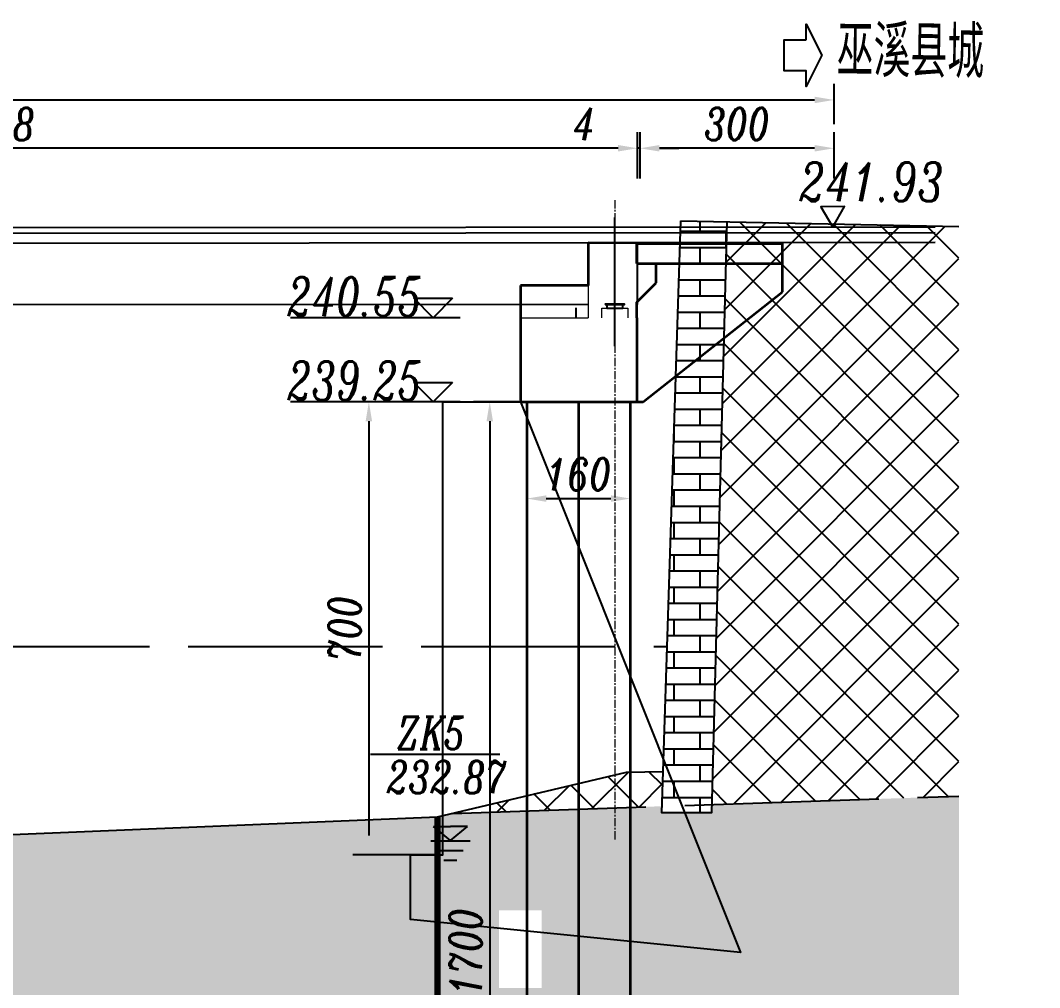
# Model space of a CAD drawing. Header units: millimetres. Extents: x -513 to 23624, y -721 to 12066.
# Drawn here: x 1869.8 to 1948.6, y -530.9 to -456.1 of the extents above; entities that cross this region are included whole.
import ezdxf
from ezdxf.enums import TextEntityAlignment as Align

# ---------------------------------------------------------------- set-up
doc = ezdxf.new("R2010")
doc.units = ezdxf.units.MM
for name, pattern in [('ACAD_ISO10W100', [18, 12, -3, 0, -3]), ('CENTER', [50.8, 31.75, -6.35, 6.35, -6.35]), ('DASHED', [19.05, 12.7, -6.35]), ('x-tc', [18, 15, -3])]:
    doc.linetypes.add(name, pattern=pattern)
for name, color, linetype in [('地下水', 5, 'Continuous'), ('地形线', 7, 'Continuous'), ('文字层', 7, 'Continuous'), ('桥型', 1, 'Continuous'), ('水位', 6, 'Continuous')]:
    doc.layers.add(name, color=color, linetype=linetype)
for name, color, linetype, lineweight in [('构造虚线', 6, 'DASHED', 20), ('结构轮廓', 1, 'Continuous', 35), ('轴线', 2, 'CENTER', 15)]:
    doc.layers.add(name, color=color, linetype=linetype, lineweight=lineweight)
doc.styles.add('fsdb', font='italc1.shx', dxfattribs={"width": 0.75, "bigfont": 'fsdb.shx'})
doc.styles.get("Standard").update_dxf_attribs({"font": 'italc1.shx', "width": 0.75, "bigfont": 'fsdb.shx'})
doc.styles.add('xdb', font='italc1.shx', dxfattribs={"width": 0.75, "bigfont": 'fsdb.shx'})
doc.styles.add('宋体', font='italc1.shx', dxfattribs={"width": 0.75, "bigfont": 'fsdb.shx'})
doc.styles.add('桥梁', font='fsdb_e.shx', dxfattribs={"width": 0.75, "bigfont": 'fsdb.shx'})
doc.dimstyles.new('ISO-25', dxfattribs={"dimtxt": 2.5, "dimasz": 2.5, "dimexe": 1.25, "dimexo": 0.625, "dimtad": 1, "dimdsep": 46, "dimtxsty": 'Standard', "dimcen": 2.5, "dimadec": 0, "dimazin": 0, "dimtfac": 1, "dimtmove": 0, "dimatfit": 3, "dimfxl": 0, "dimarcsym": 0})
pattern_1 = [(45, (1668.3113, -663.6505), (-1.767767, 1.767767), []), (135, (1668.3113, -663.6505), (-1.767767, -1.767767), [])]

# ---------------------------------------------------------------- blocks, each defined once
blk = doc.blocks.new('地下水标记(剖面)')
at = {"layer": '文字层', "color": 7, "linetype": 'Continuous'}
for p, q in [((0, 0.012), (-1.323, 1.104)), ((-1.323, 1.104), (0, 1.104)), ((0, 0.012), (1.323, 1.104)), ((1.323, 1.104), (0, 1.104)), ((-1.526, 0), (1.526, 0)), ((-1.011, -0.75), (0.989, -0.75)), ((-0.511, -1.5), (0.489, -1.5))]:
    blk.add_line(p, q, dxfattribs=at)
blk = doc.blocks.new('rreree')
at = {"layer": '构造虚线', "ltscale": 9.84252}
blk.add_line((1847.474, -81.94), (1847.474, -82.44), dxfattribs=at)
at = {"layer": '构造虚线', "ltscale": 19.685039}
blk.add_line((1848.524, -82.44), (1847.474, -82.44), dxfattribs=at)
at = {"layer": '桥型'}
for p, q in [((1846.824, -81.28), (1847.474, -81.28)), ((1847.474, -81.94), (1848.524, -81.94)), ((1848.524, -82.437), (1848.524, -82.437))]:
    blk.add_line(p, q, dxfattribs=at)
at = {"layer": '桥型', "ltscale": 2.952756}
blk.add_line((1847.664, -82.437), (1847.664, -82.287), dxfattribs=at)
at = {"layer": '结构轮廓'}
for p, q in [((1844.474, -81.289), (1847.474, -81.28)), ((1844.474, -82.039), (1844.474, -81.289)), ((1844.474, -81.3), (1846.724, -81.3)), ((1846.724, -81.6), (1846.724, -81.282)), ((1847.474, -81.28), (1847.474, -81.94)), ((1846.724, -81.6), (1844.474, -81.6)), ((1846.424, -81.9), (1846.424, -81.6)), ((1846.724, -82.2), (1846.424, -81.9)), ((1847.474, -81.94), (1848.524, -81.94)), ((1847.474, -81.94), (1848.524, -81.94)), ((1848.524, -81.94), (1848.524, -82.44)), ((1846.624, -83.74), (1844.474, -82.039)), ((1846.724, -82.44), (1846.724, -82.2)), ((1846.724, -82.44), (1846.724, -83.74)), ((1848.524, -82.44), (1848.524, -82.44)), ((1848.524, -82.44), (1848.524, -83.74)), ((1846.724, -83.74), (1846.624, -83.74)), ((1848.524, -83.74), (1846.724, -83.74)), ((1846.724, -83.74), (1846.724, -83.74)), ((1846.724, -83.74), (1846.724, -83.74))]:
    blk.add_line(p, q, dxfattribs=at)
blk = doc.blocks.new('*D60')
at = {"color": 0, "linetype": 'Continuous', "lineweight": -2, "transparency": 16777216}
for p, q in [((1917.661, -468.342), (1917.661, -464.743)), ((1932.661, -468.342), (1932.661, -464.743)), ((1931.161, -465.993), (1919.161, -465.993))]:
    blk.add_line(p, q, dxfattribs=at)
at = {"color": 0, "linetype": 'Continuous', "transparency": 16777216}
for points in [[(1919.161, -465.743), (1919.161, -466.243), (1917.661, -465.993)], [(1931.161, -465.743), (1931.161, -466.243), (1932.661, -465.993)]]:
    blk.add_solid(points, dxfattribs=at)
at = {"layer": 'Defpoints', "color": 0, "linetype": 'Continuous', "transparency": 16777216}
for p in [(1917.661, -465.993), (1917.661, -468.967), (1932.661, -468.967)]:
    blk.add_point(p, dxfattribs=at)
at = {"color": 0, "linetype": 'Continuous', "transparency": 16777216, "insert": (1925.161, -464.118), "char_height": 2.5, "attachment_point": 5}
blk.add_mtext('300', dxfattribs=at)
blk = doc.blocks.new('*D61')
at = {"color": 0, "linetype": 'Continuous', "lineweight": -2, "transparency": 16777216}
for p, q in [((1917.461, -468.297), (1917.461, -464.743)), ((1917.661, -468.297), (1917.661, -464.743)), ((1915.961, -465.993), (1912.207, -465.993)), ((1917.661, -465.993), (1917.461, -465.993)), ((1919.161, -465.993), (1920.661, -465.993))]:
    blk.add_line(p, q, dxfattribs=at)
at = {"color": 0, "linetype": 'Continuous', "transparency": 16777216}
for points in [[(1915.961, -465.743), (1915.961, -466.243), (1917.461, -465.993)], [(1919.161, -465.743), (1919.161, -466.243), (1917.661, -465.993)]]:
    blk.add_solid(points, dxfattribs=at)
at = {"layer": 'Defpoints', "color": 0, "linetype": 'Continuous', "transparency": 16777216}
for p in [(1917.461, -465.993), (1917.461, -468.922), (1917.661, -468.922)]:
    blk.add_point(p, dxfattribs=at)
at = {"color": 0, "linetype": 'Continuous', "transparency": 16777216, "insert": (1913.334, -464.118), "char_height": 2.5, "attachment_point": 5}
blk.add_mtext('4', dxfattribs=at)
blk = doc.blocks.new('*D63')
at = {"color": 0, "linetype": 'Continuous', "lineweight": -2, "transparency": 16777216}
for p, q in [((1817.561, -468.342), (1817.561, -464.743)), ((1917.461, -468.342), (1917.461, -464.743)), ((1915.961, -465.993), (1819.061, -465.993))]:
    blk.add_line(p, q, dxfattribs=at)
at = {"color": 0, "linetype": 'Continuous', "transparency": 16777216}
for points in [[(1819.061, -465.743), (1819.061, -466.243), (1817.561, -465.993)], [(1915.961, -465.743), (1915.961, -466.243), (1917.461, -465.993)]]:
    blk.add_solid(points, dxfattribs=at)
at = {"layer": 'Defpoints', "color": 0, "linetype": 'Continuous', "transparency": 16777216}
for p in [(1817.561, -465.993), (1817.561, -468.967), (1917.461, -468.967)]:
    blk.add_point(p, dxfattribs=at)
at = {"color": 0, "linetype": 'Continuous', "transparency": 16777216, "insert": (1867.511, -464.118), "char_height": 2.5, "attachment_point": 5}
blk.add_mtext('1998', dxfattribs=at)
blk = doc.blocks.new('*D64')
at = {"color": 0, "linetype": 'Continuous', "lineweight": -2, "transparency": 16777216}
for p, q in [((1702.461, -464.118), (1702.461, -461.008)), ((1932.661, -464.118), (1932.661, -461.008)), ((1703.961, -462.258), (1931.161, -462.258))]:
    blk.add_line(p, q, dxfattribs=at)
at = {"color": 0, "linetype": 'Continuous', "transparency": 16777216}
for points in [[(1703.961, -462.008), (1703.961, -462.508), (1702.461, -462.258)], [(1931.161, -462.008), (1931.161, -462.508), (1932.661, -462.258)]]:
    blk.add_solid(points, dxfattribs=at)
at = {"layer": 'Defpoints', "color": 0, "linetype": 'Continuous', "transparency": 16777216}
for p in [(1932.661, -462.258), (1702.461, -464.743), (1932.661, -464.743)]:
    blk.add_point(p, dxfattribs=at)
at = {"color": 0, "linetype": 'Continuous', "transparency": 16777216, "insert": (1817.561, -460.383), "char_height": 2.5, "attachment_point": 5}
blk.add_mtext('4604', dxfattribs=at)
blk = doc.blocks.new('*D81')
at = {"color": 0, "linetype": 'Continuous', "lineweight": -2, "transparency": 16777216}
for p, q in [((1908.286, -485.588), (1904.796, -485.588)), ((1906.046, -487.088), (1906.046, -569.088)), ((1908.286, -570.588), (1904.796, -570.588))]:
    blk.add_line(p, q, dxfattribs=at)
at = {"color": 0, "linetype": 'Continuous', "transparency": 16777216}
for points in [[(1905.796, -487.088), (1906.296, -487.088), (1906.046, -485.588)], [(1905.796, -569.088), (1906.296, -569.088), (1906.046, -570.588)]]:
    blk.add_solid(points, dxfattribs=at)
at = {"layer": 'Defpoints', "color": 0, "linetype": 'Continuous', "transparency": 16777216}
for p in [(1908.911, -485.588), (1906.046, -570.588), (1908.911, -570.588)]:
    blk.add_point(p, dxfattribs=at)
at = {"color": 0, "linetype": 'Continuous', "transparency": 16777216, "insert": (1904.171, -528.088), "char_height": 2.5, "attachment_point": 5, "rotation": 90}
blk.add_mtext('1700', dxfattribs=at)
blk = doc.blocks.new('*D82')
at = {"color": 0, "linetype": 'Continuous', "lineweight": -2, "transparency": 16777216}
for p, q in [((1908.911, -491.091), (1908.911, -494.312)), ((1916.911, -491.091), (1916.911, -494.312)), ((1910.411, -493.062), (1915.411, -493.062))]:
    blk.add_line(p, q, dxfattribs=at)
at = {"color": 0, "linetype": 'Continuous', "transparency": 16777216}
for points in [[(1910.411, -492.812), (1910.411, -493.312), (1908.911, -493.062)], [(1915.411, -492.812), (1915.411, -493.312), (1916.911, -493.062)]]:
    blk.add_solid(points, dxfattribs=at)
at = {"layer": 'Defpoints', "color": 0, "linetype": 'Continuous', "transparency": 16777216}
for p in [(1908.911, -490.466), (1916.911, -490.466), (1916.911, -493.062)]:
    blk.add_point(p, dxfattribs=at)
at = {"color": 0, "linetype": 'Continuous', "transparency": 16777216, "insert": (1912.911, -491.187), "char_height": 2.5, "attachment_point": 5}
blk.add_mtext('160', dxfattribs=at)
blk = doc.blocks.new('*D121')
at = {"color": 0, "linetype": 'Continuous', "lineweight": -2, "transparency": 16777216}
for p, q in [((1901.786, -485.588), (1895.448, -485.588)), ((1896.698, -487.088), (1896.698, -519.088)), ((1901.786, -520.588), (1895.448, -520.588))]:
    blk.add_line(p, q, dxfattribs=at)
at = {"color": 0, "linetype": 'Continuous', "transparency": 16777216}
for points in [[(1896.448, -487.088), (1896.948, -487.088), (1896.698, -485.588)], [(1896.448, -519.088), (1896.948, -519.088), (1896.698, -520.588)]]:
    blk.add_solid(points, dxfattribs=at)
at = {"layer": 'Defpoints', "color": 0, "linetype": 'Continuous', "transparency": 16777216}
for p in [(1902.411, -485.588), (1896.698, -520.588), (1902.411, -520.588)]:
    blk.add_point(p, dxfattribs=at)
at = {"color": 0, "linetype": 'Continuous', "transparency": 16777216, "insert": (1894.823, -503.088), "char_height": 2.5, "attachment_point": 5, "rotation": 90}
blk.add_mtext('700', dxfattribs=at)

msp = doc.modelspace()

# ---------------------------------------------------------------- hatches: boundary and pattern name
at = {"linetype": 'Continuous'}
h = msp.add_hatch(dxfattribs=at)
h.set_pattern_fill('HY', scale=0.5, style=0, pattern_type=2)
h.set_pattern_definition([(0, (1668.3113, -663.6505), (0, 1.25), []), (90, (1668.3113, -663.6505), (-2, 1.25), [1.25, -1.25])])
h.paths.add_polyline_path([(1924.363, -471.67382), (1920.81134, -471.60047), (1919.46134, -514.15047), (1919.37611, -516.8368), (1923.19744, -516.70768)])
h.paths.add_polyline_path([(1923.18062, -517.35755), (1923.19744, -516.70768), (1919.37611, -516.8368), (1919.35959, -517.35755)])
h = msp.add_hatch(dxfattribs=at)
h.set_pattern_fill('STT', style=0, pattern_type=2)
h.set_pattern_definition(pattern_1)
h.paths.add_polyline_path([(1945.65253, -490.96064), (1948.55253, -490.96064), (1948.55253, -493.96064), (1945.65253, -493.96064)], flags=24)
h.paths.add_polyline_path([(1946.15253, -494.46064), (1948.0692, -494.46064), (1948.0692, -497.46064), (1946.15253, -497.46064)], flags=24)
h.paths.add_polyline_path([(1942.65253, -491.46064), (1946.5192, -491.46064), (1946.5192, -497.90508), (1942.65253, -497.90508)], flags=24)
h.paths.add_polyline_path([(1942.31409, -516.06174), (1942.31409, -472.04455), (1924.363, -471.67382), (1923.19744, -516.70768)])
h = msp.add_hatch(dxfattribs=at)
h.set_pattern_fill('STT', style=0, pattern_type=2)
h.set_pattern_definition(pattern_1)
h.paths.add_polyline_path([(1919.46134, -514.15047), (1916.61134, -514.20047), (1903.13191, -517.38568), (1919.37611, -516.8368)])
h = msp.add_hatch(dxfattribs=at)
h.set_pattern_fill('LST', style=0, pattern_type=2)
h.set_pattern_definition([(0, (1668.311, -663.65), (0, 10), [1, -9]), (45, (1669.311, -663.6505), (-10, 8e-16), [0.7071, -13.43503]), (135, (1668.311, -663.6505), (-8e-16, -10), [0.7071, -13.43503]), (90, (1667.811, -663.15), (-10, 6e-16), [0.5, -9.5]), (135, (1672.061, -659.9005), (-8e-16, -10), [1.06066, -13.08148]), (90, (1669.811, -663.15), (-10, 6e-16), [0.5, -9.5]), (45, (1667.811, -662.6505), (-10, 8e-16), [0.7071, -13.43503]), (0, (1668.311, -662.15), (0, 10), [1, -9]), (135, (1669.811, -662.6505), (-8e-16, -10), [0.7071, -13.43503]), (45, (1675.811, -664.1505), (-10, 8e-16), [0.7071, -13.43503]), (90, (1676.311, -663.65), (-10, 6e-16), [1, -9]), (135, (1676.311, -662.6505), (-8e-16, -10), [0.7071, -13.43503]), (0, (1675.311, -664.15), (0, 10), [0.5, -9.5]), (0, (1675.311, -662.15), (0, 10), [0.5, -9.5]), (135, (1675.311, -664.1505), (-8e-16, -10), [0.7071, -13.43503]), (90, (1674.811, -663.65), (-10, 6e-16), [1, -9]), (45, (1674.811, -662.6505), (-10, 8e-16), [0.7071, -13.43503]), (0, (1672.061, -659.9), (0, 10), [0.5, -9.5]), (45, (1672.561, -659.9005), (-10, 8e-16), [0.7071, -13.43503]), (90, (1673.061, -659.4), (-10, 6e-16), [0.5, -9.5]), (135, (1673.061, -658.9005), (-8e-16, -10), [1.06066, -13.08148]), (0, (1671.811, -658.15), (0, 10), [0.5, -9.5]), (90, (1671.311, -659.15), (-10, 6e-16), [0.5, -9.5]), (45, (1671.311, -658.6505), (-10, 8e-16), [0.7071, -13.43503]), (0, (1675.811, -658.65), (0, 10), [0.5, -9.5]), (45, (1676.311, -658.6505), (-10, 8e-16), [1.06066, -13.08148]), (90, (1677.061, -657.9), (-10, 6e-16), [0.5, -9.5]), (135, (1675.811, -658.6505), (-8e-16, -10), [0.7071, -13.43503]), (90, (1675.311, -658.15), (-10, 6e-16), [0.5, -9.5]), (45, (1675.311, -657.6505), (-10, 8e-16), [1.06066, -13.08148]), (0, (1676.061, -656.9), (0, 10), [0.5, -9.5]), (135, (1677.061, -657.4005), (-8e-16, -10), [0.7071, -13.43503]), (0, (1672.061, -656.15), (0, 10), [0.5, -9.5]), (135, (1672.061, -656.1505), (-8e-16, -10), [0.7071, -13.43503]), (90, (1671.561, -655.65), (-10, 6e-16), [0.5, -9.5]), (45, (1671.561, -655.1505), (-10, 8e-16), [1.06066, -13.08148]), (0, (1672.311, -654.4), (0, 10), [0.5, -9.5]), (135, (1673.311, -654.9005), (-8e-16, -10), [0.7071, -13.43503]), (90, (1673.311, -655.4), (-10, 6e-16), [0.5, -9.5]), (45, (1672.561, -656.1505), (-10, 8e-16), [1.06066, -13.08148]), (90, (1668.3113, -662.4505), (-2.5, 2.5), [0.1, -4.9]), (0, (1668.3113, -662.3505), (2.5, 2.5), [0.1, -4.9]), (90, (1668.4113, -662.4505), (-2.5, 2.5), [0.1, -4.9]), (0, (1668.3113, -662.4505), (2.5, 2.5), [0.1, -4.9])])
h.paths.add_polyline_path([(1902.01134, -517.65047), (1865.81848, -519.15047), (1855.97506, -521.15047), (1817.56134, -521.15047), (1817.56134, -567.15047), (1902.01134, -537.65047)])
h.paths.add_polyline_path([(1817.56134, -521.15047), (1740.82407, -520.75544), (1729.90299, -518.14756), (1718.31134, -517.75047), (1718.31134, -581.75047), (1817.56134, -567.15047)])
h.paths.add_polyline_path([(1939.1062, -521.45945), (1945.13954, -521.45945), (1945.13954, -524.82612), (1939.1062, -524.82612)], flags=24)
h.paths.add_polyline_path([(1939.6062, -524.95945), (1941.52287, -524.95945), (1941.52287, -527.95945), (1939.6062, -527.95945)], flags=24)
h.paths.add_polyline_path([(1936.1062, -521.95945), (1939.97287, -521.95945), (1939.97287, -528.4039), (1936.1062, -528.4039)], flags=24)
h.paths.add_polyline_path([(1902.51134, -535.65047), (1914.14527, -535.65047), (1914.14527, -538.65047), (1902.51134, -538.65047)], flags=9)
h.paths.add_polyline_path([(1855.69381, -531.22159), (1861.72714, -531.22159), (1861.72714, -534.58825), (1855.69381, -534.58825)], flags=24)
h.paths.add_polyline_path([(1856.19381, -534.72159), (1858.11048, -534.72159), (1858.11048, -537.72159), (1856.19381, -537.72159)], flags=24)
h.paths.add_polyline_path([(1852.69381, -531.72159), (1856.56048, -531.72159), (1856.56048, -538.16603), (1852.69381, -538.16603)], flags=24)
h.paths.add_polyline_path([(1818.06134, -565.15047), (1829.69527, -565.15047), (1829.69527, -568.15047), (1818.06134, -568.15047)], flags=9)
h.paths.add_polyline_path([(1766.4947, -547.30022), (1772.52803, -547.30022), (1772.52803, -550.66688), (1766.4947, -550.66688)], flags=24)
h.paths.add_polyline_path([(1766.9947, -550.80022), (1768.91136, -550.80022), (1768.91136, -553.80022), (1766.9947, -553.80022)], flags=24)
h.paths.add_polyline_path([(1763.4947, -547.80022), (1767.36136, -547.80022), (1767.36136, -554.24466), (1763.4947, -554.24466)], flags=24)
h.paths.add_polyline_path([(1718.81134, -579.75047), (1731.35598, -579.75047), (1731.35598, -582.75047), (1718.81134, -582.75047)], flags=9)
h.paths.add_polyline_path([(1689.38097, -545.97738), (1695.41431, -545.97738), (1695.41431, -549.34405), (1689.38097, -549.34405)], flags=24)
h.paths.add_polyline_path([(1689.88097, -549.47738), (1691.79764, -549.47738), (1691.79764, -552.47738), (1689.88097, -552.47738)], flags=24)
h.paths.add_polyline_path([(1686.38097, -546.47738), (1690.24764, -546.47738), (1690.24764, -552.92182), (1686.38097, -552.92182)], flags=24)
h.paths.add_polyline_path([(1942.31409, -531.56017), (1942.31409, -516.06174), (1923.19744, -516.70768), (1923.18062, -517.35755), (1919.35959, -517.35755), (1919.37611, -516.8368), (1903.13191, -517.38568), (1902.01134, -517.65047), (1902.01134, -537.65047), (1916.61134, -534.69078)])
h.paths.add_polyline_path([(1689.67923, -516.66613), (1689.67923, -580.25552), (1718.31134, -581.75047), (1718.31134, -517.75047), (1702.81134, -517.10047), (1702.7593, -518.67385), (1699.21569, -518.67385), (1699.21569, -516.98154)])
h.paths.add_polyline_path([(1804.91975, -559.41871), (1804.91975, -566.24171), (1808.62866, -566.24171), (1808.62866, -559.41871)], flags=0)
h.paths.add_polyline_path([(1711.07731, -550.05818), (1707.65965, -550.05818), (1707.65965, -556.51821), (1711.07731, -556.51821)], flags=0)
h.paths.add_polyline_path([(1906.74828, -530.8776), (1910.04647, -530.8776), (1910.04647, -524.88279), (1906.74828, -524.88279)], flags=0)

# ---------------------------------------------------------------- linework, layer by layer
at = {"color": 7, "linetype": 'Continuous'}
for p, q in [((1915.71104, -481.28047), (1915.71104, -471.33488)), ((1901.66989, -479.08762), (1900.16989, -477.58762)), ((1900.16989, -477.58762), (1903.16989, -477.58762)), ((1903.16989, -477.58762), (1901.66989, -479.08762)), ((1903.75686, -479.08762), (1890.63281, -479.08762)), ((1901.66989, -485.58762), (1900.16989, -484.08762)), ((1900.16989, -484.08762), (1903.16989, -484.08762)), ((1903.16989, -484.08762), (1901.66989, -485.58762)), ((1903.75686, -485.58762), (1890.63281, -485.58762)), ((1896.83322, -512.80192), (1906.83322, -512.80192))]:
    msp.add_line(p, q, dxfattribs=at)
at = {"color": 7}
msp.add_lwpolyline([(1930.49845, -457.60548), (1930.49845, -456.40017), (1931.70376, -458.81079), (1930.49845, -461.22141), (1930.49845, -460.0161), (1928.79218, -460.0161), (1928.79218, -457.60548)], close=True, dxfattribs=at)
at = {"color": 7, "linetype": 'Continuous'}
for points in [[(1932.56085, -472.09314), (1933.45973, -470.50314), (1931.63331, -470.51969)], [(1914.96104, -478.07762), (1916.46104, -478.07762), (1916.46104, -478.02762), (1914.96104, -478.02762)], [(1915.08604, -478.33762), (1916.33604, -478.33762), (1916.33604, -478.07762), (1915.08604, -478.07762)]]:
    msp.add_lwpolyline(points, close=True, dxfattribs=at)
msp.add_lwpolyline([(1924.363, -471.67382), (1923.18062, -517.35755), (1919.35959, -517.35755), (1919.46134, -514.15047)], dxfattribs=at)
at = {"color": 1}
msp.add_lwpolyline([(1899.91115, -520.58762), (1902.41115, -520.58762), (1902.41115, -485.58762), (1908.41115, -485.58762), (1925.432, -528.13972), (1899.91115, -525.58762)], close=True, dxfattribs=at)
at = {"color": 7, "linetype": 'x-tc'}
msp.add_lwpolyline([(1903.13191, -517.38568), (1942.31409, -516.06174)], dxfattribs=at)
at = {"color": 7, "linetype": 'Continuous'}
msp.add_lwpolyline([(1902.01134, -517.65047, 0.5, 0.5, 0), (1902.01134, -622.15047, 0, 0, 0)], format="xyseb", dxfattribs=at)
at = {"layer": '地下水', "linetype": 'x-tc'}
msp.add_lwpolyline([(1702.74111, -504.50047), (1919.76751, -504.50047)], dxfattribs=at)
at = {"layer": '地形线'}
for p, q in [((1919.46134, -514.15047), (1920.81134, -471.60047)), ((1920.81134, -471.60047), (1942.31409, -472.04455)), ((1902.01134, -517.65047), (1916.61134, -514.20047)), ((1916.61134, -514.20047), (1919.46134, -514.15047)), ((1865.81848, -519.15047), (1902.01134, -517.65047))]:
    msp.add_line(p, q, dxfattribs=at)
at = {"layer": '构造虚线', "ltscale": 2.952756}
for p, q in [((1914.71104, -479.08762), (1914.71104, -478.33762)), ((1916.71104, -478.33762), (1916.71104, -479.08762))]:
    msp.add_line(p, q, dxfattribs=at)
at = {"layer": '构造虚线', "ltscale": 7.874016}
msp.add_line((1914.71104, -478.33762), (1916.71104, -478.33762), dxfattribs=at)
at = {"layer": '桥型'}
for p, q in [((1940.46786, -472.53736), (1701.81134, -472.71199)), ((1940.46753, -472.08736), (1717.56079, -472.25047)), ((1940.46841, -473.28736), (1717.56167, -473.45047)), ((1917.46104, -478.05419), (1917.46104, -473.30419)), ((1913.66115, -478.05697), (1713.66115, -478.20332))]:
    msp.add_line(p, q, dxfattribs=at)
at = {"layer": '结构轮廓'}
for p, q in [((1908.91115, -485.58762), (1908.91115, -570.58762)), ((1912.91115, -485.60405), (1912.91115, -569.60128)), ((1916.91115, -485.58762), (1916.91115, -570.58762))]:
    msp.add_line(p, q, dxfattribs=at)
at = {"layer": '轴线', "linetype": 'CENTER', "ltscale": 0.02}
msp.add_line((1915.71115, -470.00014), (1915.71115, -519.46055), dxfattribs=at)

# ---------------------------------------------------------------- block references
at = {"color": 7, "linetype": 'Continuous', "xscale": -5, "yscale": 5, "zscale": 5}
msp.add_blockref('rreree', (11151.03355, -66.88849), dxfattribs=at)
at = {"layer": '水位', "color": 7, "linetype": 'ACAD_ISO10W100'}
msp.add_blockref('地下水标记(剖面)', (1903.01134, -519.50047), dxfattribs=at)

# ---------------------------------------------------------------- texts
at = {"color": 7, "style": '桥梁', "width": 0.75}
msp.add_text('巫溪县城', height=4, rotation=359.2552, dxfattribs=at).set_placement((1938.54245, -460.51387), align=Align.CENTER)
at = {"color": 7, "linetype": 'Continuous', "style": 'fsdb', "width": 0.75}
msp.add_text('241.93', height=3, dxfattribs=at).set_placement((1929.96404, -470.0887))
at = {"color": 7, "linetype": 'Continuous', "style": '宋体', "width": 0.7}
for s, p in [('240.55', (1895.61283, -477.46262)), ('239.25', (1895.61283, -483.96262))]:
    msp.add_text(s, height=3, dxfattribs=at).set_placement(p, align=Align.MIDDLE_CENTER)
at = {"color": 7, "linetype": 'Continuous', "char_height": 2.5, "attachment_point": 1, "rotation": 359.9999985, "style": 'xdb'}
for s, insert, width in [('ZK5', (1898.88477, -509.9371), 15), ('232.87', (1898.08026, -513.33757), 30)]:
    msp.add_mtext(s, dxfattribs=dict(at, insert=insert, width=width))

# ---------------------------------------------------------------- dimensions: what is measured, and where the dimension line sits
at = {"color": 7, "linetype": 'Continuous'}
dim = msp.add_linear_dim(base=(1932.66115, -462.25765), p1=(1702.46115, -464.74326), p2=(1932.66115, -464.74326), dimstyle='ISO-25', override={"dimasz": 1.5, "dimlfac": 20, "dimfxl": 0.8}, dxfattribs=at)
dim.commit()
dim.dimension.update_dxf_attribs({"geometry": '*D64', "text_midpoint": (1817.56115, -460.38265)})
for p1, p2, distance, picture, middle in [((1917.46115, -468.96724), (1817.56115, -468.96724), -2.97398, '*D63', (1867.51115, -464.11826)), ((1917.66115, -468.92224), (1917.46115, -468.92224), -2.92898, '*D61', (1913.33392, -464.11826)), ((1932.66115, -468.96724), (1917.66115, -468.96724), -2.97398, '*D60', (1925.16115, -464.11826)), ((1908.91115, -485.58762), (1908.91115, -570.58762), -2.86468, '*D81', (1904.17147, -528.08762)), ((1908.91115, -490.46623), (1916.91115, -490.46623), -2.59558, '*D82', (1912.91115, -491.18681))]:
    dim = msp.add_aligned_dim(p1=p1, p2=p2, distance=distance, dimstyle='ISO-25', override={"dimasz": 1.5, "dimlfac": 20, "dimfxl": 0.8}, dxfattribs=at)
    dim.commit()
    dim.dimension.update_dxf_attribs({"geometry": picture, "text_midpoint": middle})
dim = msp.add_linear_dim(base=(1896.69763, -520.58762), p1=(1902.41115, -485.58762), p2=(1902.41115, -520.58762), angle=90, dimstyle='ISO-25', override={"dimasz": 1.5, "dimlfac": 20, "dimfxl": 0.8}, dxfattribs=at)
dim.commit()
dim.dimension.update_dxf_attribs({"geometry": '*D121', "text_midpoint": (1894.82263, -503.08762)})

doc.saveas('drawing.dxf')
